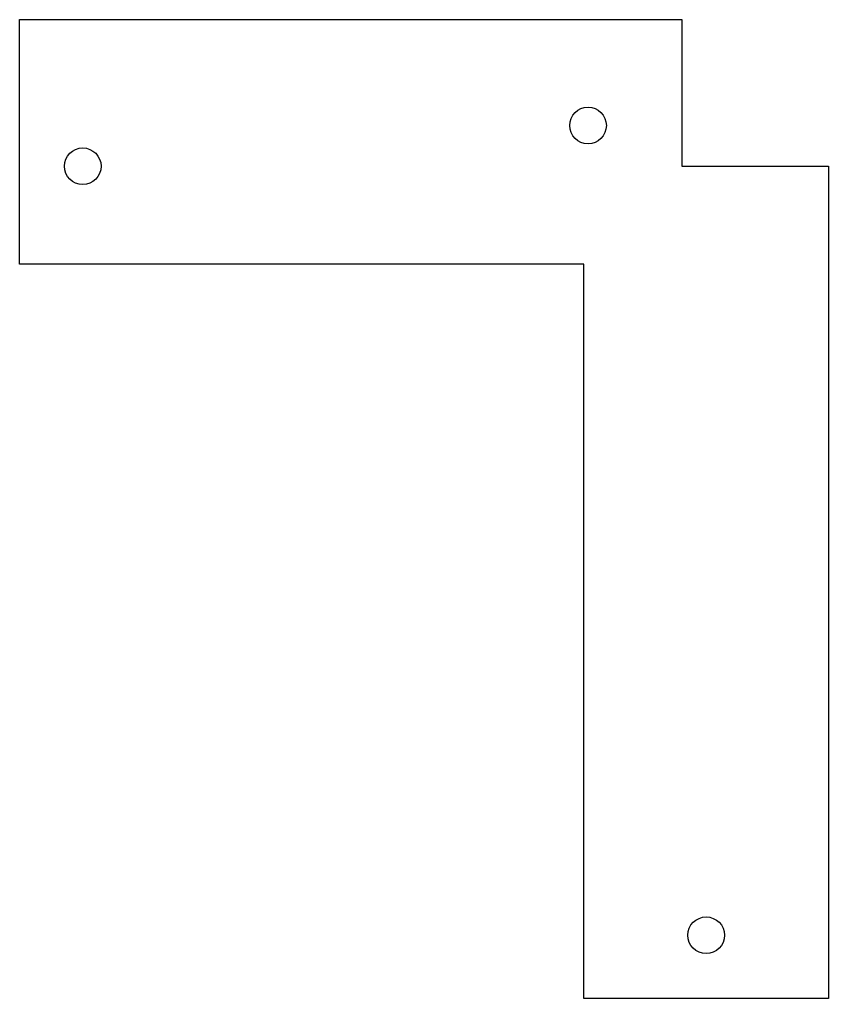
# Model space of a CAD drawing. Header units: millimetres. Extents: x 0 to 99, y 0 to 120.
import ezdxf

# ---------------------------------------------------------------- set-up
doc = ezdxf.new("R2010")
doc.units = ezdxf.units.MM

msp = doc.modelspace()

# ---------------------------------------------------------------- linework, layer by layer
for p, q in [((0, 120.08), (81.25, 120.08)), ((0, 90.08), (0, 120.08)), ((81.25, 120.08), (81.25, 102.08)), ((81.25, 102.08), (99.25, 102.08)), ((99.25, 102.08), (99.25, 0)), ((69.25, 90.08), (0, 90.08)), ((69.25, 0), (69.25, 90.08)), ((99.25, 0), (69.25, 0))]:
    msp.add_line(p, q)
for centre in [(69.75, 107.08), (7.75, 102.08), (84.25, 7.75)]:
    msp.add_circle(centre, 2.25)

doc.saveas('drawing.dxf')
